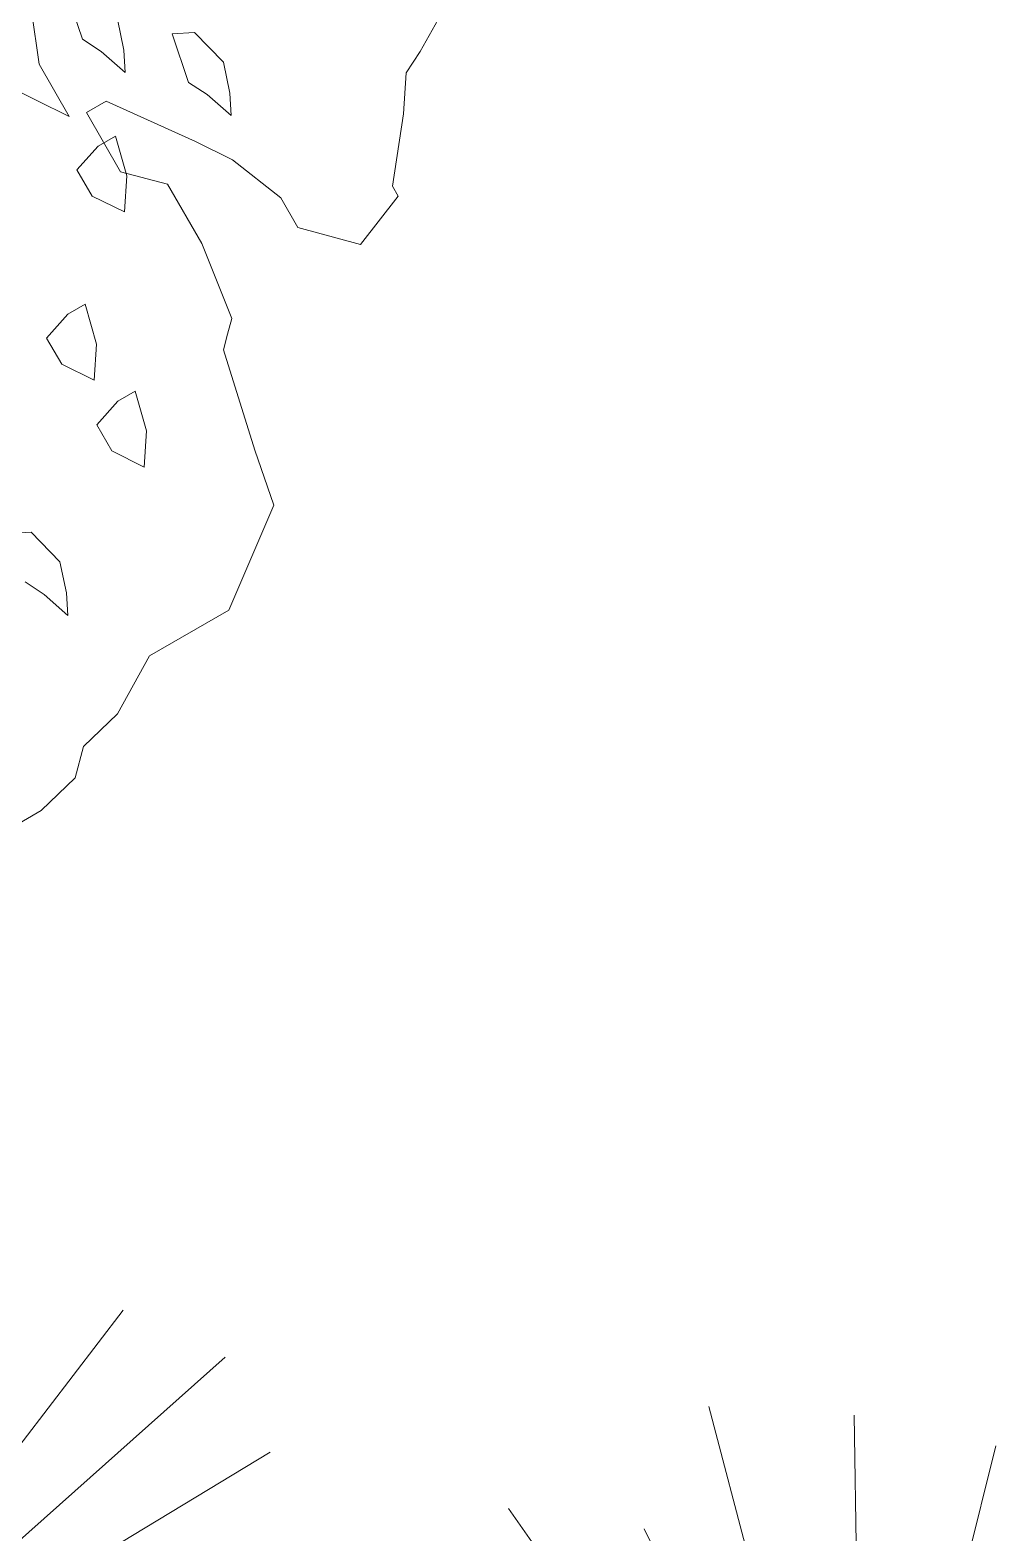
# Model space of a CAD drawing. Header units: metres. Extents: x 12093 to 20303, y 514 to 1412.
# Drawn here: x 19726.132 to 19727.304, y 693.892 to 695.716 of the extents above; entities that cross this region are included whole.
import ezdxf

# ---------------------------------------------------------------- set-up
doc = ezdxf.new("R2010")
doc.units = ezdxf.units.M
doc.layers.get('0').update_dxf_attribs({"lineweight": 13})
doc.layers.add('AMBI-GRASS', color=104, linetype='Continuous', lineweight=20)
doc.layers.add('grass', color=64, linetype='Continuous', lineweight=13)

# ---------------------------------------------------------------- blocks, each defined once
blk = doc.blocks.new('ghgfghgh')
at = {"layer": 'grass'}
for p, q in [((20002.6865, 663.6127), (20002.6739, 663.6498)), ((20002.9696, 663.6478), (20002.9449, 663.6033)), ((20002.6533, 663.5935), (20002.6474, 663.6344)), ((20002.7131, 663.6281), (20002.718, 663.6043)), ((20002.755, 663.6168), (20002.7722, 663.6178)), ((20002.7722, 663.6178), (20002.7942, 663.5951)), ((20002.7008, 663.6032), (20002.6865, 663.6127)), ((20002.7676, 663.5797), (20002.755, 663.6168)), ((20002.719, 663.5871), (20002.7008, 663.6032)), ((20002.718, 663.6043), (20002.719, 663.5871)), ((20002.7942, 663.5951), (20002.7991, 663.5713)), ((20002.9449, 663.6033), (20002.9341, 663.587)), ((20002.6763, 663.5536), (20002.6533, 663.5935)), ((20002.9341, 663.587), (20002.9321, 663.5556)), ((20002.6267, 663.5781), (20002.6763, 663.5536)), ((20002.7819, 663.5703), (20002.7676, 663.5797)), ((20002.7991, 663.5713), (20002.8001, 663.5542)), ((20002.7045, 663.5654), (20002.6894, 663.5567)), ((20002.7729, 663.5343), (20002.7045, 663.5654)), ((20002.8001, 663.5542), (20002.7819, 663.5703)), ((20002.6894, 663.5567), (20002.7156, 663.5113)), ((20002.9321, 663.5556), (20002.9237, 663.5003)), ((20002.7116, 663.5385), (20002.6983, 663.5309)), ((20002.7203, 663.5081), (20002.7116, 663.5385)), ((20002.6983, 663.5309), (20002.6822, 663.5127)), ((20002.8012, 663.5203), (20002.7729, 663.5343)), ((20002.8381, 663.4912), (20002.8012, 663.5203)), ((20002.6822, 663.5127), (20002.6937, 663.4927)), ((20002.7156, 663.5113), (20002.7514, 663.5017)), ((20002.7185, 663.4805), (20002.7203, 663.5081)), ((20002.6937, 663.4927), (20002.7185, 663.4805)), ((20002.7514, 663.5017), (20002.7776, 663.4563)), ((20002.8512, 663.4685), (20002.8381, 663.4912)), ((20002.928, 663.4927), (20002.899, 663.4557)), ((20002.9237, 663.5003), (20002.928, 663.4927)), ((20002.899, 663.4557), (20002.8512, 663.4685)), ((20002.7776, 663.4563), (20002.8006, 663.399)), ((20002.6751, 663.4022), (20002.6589, 663.384)), ((20002.6884, 663.4099), (20002.6751, 663.4022)), ((20002.6971, 663.3794), (20002.6884, 663.4099)), ((20002.8006, 663.399), (20002.7974, 663.387)), ((20002.7974, 663.387), (20002.7942, 663.3751)), ((20002.6589, 663.384), (20002.6705, 663.3641)), ((20002.6953, 663.3518), (20002.6971, 663.3794)), ((20002.6705, 663.3641), (20002.6953, 663.3518)), ((20002.7942, 663.3751), (20002.8184, 663.2983)), ((20002.7267, 663.3434), (20002.7134, 663.3357)), ((20002.7354, 663.3129), (20002.7267, 663.3434)), ((20002.7134, 663.3357), (20002.6973, 663.3175)), ((20002.6973, 663.3175), (20002.7089, 663.2976)), ((20002.7337, 663.2853), (20002.7354, 663.3129)), ((20002.7089, 663.2976), (20002.7337, 663.2853)), ((20002.8184, 663.2983), (20002.8327, 663.2561)), ((20002.8327, 663.2561), (20002.7984, 663.1758)), ((20002.6301, 663.2344), (20002.6472, 663.2354)), ((20002.6472, 663.2354), (20002.6692, 663.2127)), ((20002.6692, 663.2127), (20002.6741, 663.1889)), ((20002.657, 663.1878), (20002.6426, 663.1973)), ((20002.6751, 663.1717), (20002.657, 663.1878)), ((20002.6741, 663.1889), (20002.6751, 663.1717)), ((20002.7984, 663.1758), (20002.7378, 663.1408)), ((20002.7378, 663.1408), (20002.7131, 663.0963)), ((20002.7131, 663.0963), (20002.6872, 663.0713)), ((20002.6872, 663.0713), (20002.6808, 663.0474)), ((20002.6808, 663.0474), (20002.6549, 663.0224)), ((20002.6549, 663.0224), (20002.6247, 663.0049))]:
    blk.add_line(p, q, dxfattribs=at)
blk = doc.blocks.new('Arbust11')
for p, q in [((0.0408, 0.5449), (0.1405, 0.941)), ((0.0439, 0.4856), (0.3088, 0.8724)), ((0.0595, 0.5199), (0.1997, 0.8474)), ((0.0439, 0.4794), (0.3805, 0.7788)), ((0.047, 0.4794), (0.4366, 0.6759)), ((0.0533, 0.4887), (0.474, 0.5137)), ((0.047, 0.4856), (0.499, 0.4263)), ((0.072, 0.4762), (0.4647, 0.3484))]:
    blk.add_line(p, q)

msp = doc.modelspace()

# ---------------------------------------------------------------- block references
at = {"layer": 'AMBI-GRASS', "ltscale": 0.05, "xscale": 1.499999999998325, "yscale": 1.499999999998325, "zscale": 1.499999999998325, "rotation": 49.16166176348414}
for p in [(19726.3627, 693.1208), (19727.6426, 692.8393)]:
    msp.add_blockref('Arbust11', p, dxfattribs=at)
at = {"layer": 'Defpoints', "lineweight": 20, "xscale": 1.586003757394792, "yscale": 1.586003757394792, "zscale": 1.586003757394792}
msp.add_blockref('ghgfghgh', (-11998.1404, -356.7871), dxfattribs=at)

doc.saveas('drawing.dxf')
